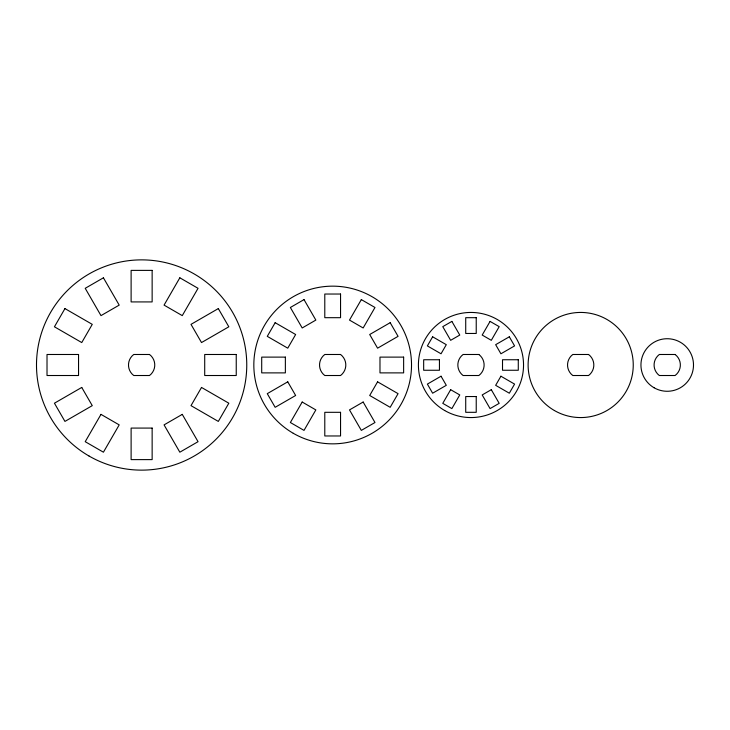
<?xml version="1.0" encoding="UTF-8"?>
<svg xmlns="http://www.w3.org/2000/svg" width="730" height="730" viewBox="0 0 730 730"><rect width="100%" height="100%" fill="white"/><g stroke="black" fill="none" stroke-linecap="round" stroke-linejoin="round"><path stroke-width="1.09" d="M64.943 308.589L54.431 326.794L81.751 342.562L92.263 324.357L64.943 308.589M100.986 414.375L85.218 441.687L103.423 452.198L119.2 424.887L100.986 414.375M179.835 277.801L164.067 305.113L182.272 315.625L198.049 288.313L179.835 277.801M201.517 387.438L191.004 405.643L218.316 421.411L228.828 403.206L201.517 387.438M275.155 322.687L267.271 336.348L287.757 348.173L295.641 334.513L275.155 322.687M302.193 402.029L290.367 422.515L304.018 430.399L315.844 409.913L302.193 402.029M361.323 299.601L349.497 320.087L363.157 327.971L374.983 307.485L361.323 299.601M377.583 381.827L369.699 395.487L390.185 407.313L398.069 393.652L377.583 381.827M432.635 336.795L427.378 345.901L441.039 353.785L446.295 344.679L432.635 336.795M450.656 389.683L442.772 403.343L451.87 408.599L459.763 394.939L450.656 389.683M490.076 321.401L482.192 335.061L491.299 340.317L499.183 326.657L490.076 321.401M500.917 376.215L495.661 385.321L509.321 393.205L514.577 384.099L500.917 376.215M103.423 277.801L85.218 288.313L100.986 315.625L119.2 305.113L103.423 277.801M81.751 387.438L54.431 403.206L64.943 421.411L92.263 405.643L81.751 387.438M218.316 308.589L191.004 324.357L201.517 342.562L228.828 326.794L218.316 308.589M304.018 299.601L290.367 307.485L302.193 327.971L315.844 320.087L304.018 299.601M182.272 414.375L164.067 424.887L179.835 452.198L198.049 441.687L182.272 414.375M287.757 381.827L267.271 393.652L275.155 407.313L295.641 395.487L287.757 381.827M390.185 322.687L369.699 334.513L377.583 348.173L398.069 336.348L390.185 322.687M451.87 321.401L442.772 326.657L450.656 340.317L459.763 335.061L451.87 321.401M363.157 402.029L349.497 409.913L361.323 430.399L374.983 422.515L363.157 402.029M441.039 376.215L427.378 384.099L432.635 393.205L446.295 385.321L441.039 376.215M509.321 336.795L495.661 344.679L500.917 353.785L514.577 345.901L509.321 336.795M491.299 389.683L482.192 394.939L490.076 408.599L499.183 403.343L491.299 389.683M152.141 270.383L131.117 270.383L131.117 301.919L152.141 301.919L152.141 270.383M340.554 294.035L324.786 294.035L324.786 317.687L340.554 317.687L340.554 294.035M476.234 317.687L465.722 317.687L465.722 333.464L476.234 333.464L476.234 317.687M78.548 354.488L47.012 354.488L47.012 375.512L78.548 375.512L78.548 354.488M149.513 354.488L133.745 354.488A13.14 13.14 0 0 0 133.745 375.512L149.513 375.512A13.14 13.14 0 0 0 149.513 354.488M236.246 354.488L204.71 354.488L204.71 375.512L236.246 375.512L236.246 354.488M340.554 354.488L324.786 354.488A13.14 13.14 0 0 0 324.786 375.512L340.554 375.512A13.14 13.14 0 0 0 340.554 354.488M478.862 354.488L463.094 354.488A13.14 13.14 0 0 0 463.094 375.512L478.862 375.512A13.14 13.14 0 0 0 478.862 354.488M588.572 354.488L572.794 354.488A13.14 13.14 0 0 0 572.794 375.512L588.572 375.512A13.14 13.14 0 0 0 588.572 354.488M675.104 354.488L659.336 354.488A13.14 13.14 0 0 0 659.336 375.512L675.104 375.512A13.14 13.14 0 0 0 675.104 354.488M285.366 357.116L261.705 357.116L261.705 372.884L285.366 372.884L285.366 357.116M403.635 357.116L379.983 357.116L379.983 372.884L403.635 372.884L403.635 357.116M439.442 359.744L423.665 359.744L423.665 370.256L439.442 370.256L439.442 359.744M518.282 359.744L502.514 359.744L502.514 370.256L518.282 370.256L518.282 359.744M476.234 396.536L465.722 396.536L465.722 412.313L476.234 412.313L476.234 396.536M340.554 412.313L324.786 412.313L324.786 435.965L340.554 435.965L340.554 412.313M152.141 428.081L131.117 428.081L131.117 459.617L152.141 459.617L152.141 428.081M654.08 387.758A26.28 26.28 0 0 0 693.5 365A26.28 26.28 0 0 0 654.08 342.242A26.28 26.28 0 0 0 654.08 387.758M554.398 410.525A52.569 52.569 0 0 0 633.248 365A52.569 52.569 0 0 0 554.398 319.475A52.569 52.569 0 0 0 554.398 410.525M444.698 410.525A52.569 52.569 0 0 0 523.538 365A52.569 52.569 0 0 0 444.698 319.475A52.569 52.569 0 0 0 444.698 410.525M293.25 433.282A78.849 78.849 0 0 0 411.519 365A78.849 78.849 0 0 0 293.25 296.718A78.849 78.849 0 0 0 293.25 433.282M89.069 456.049A105.129 105.129 0 0 0 246.758 365A105.129 105.129 0 0 0 89.069 273.951A105.129 105.129 0 0 0 89.069 456.049"/></g></svg>
